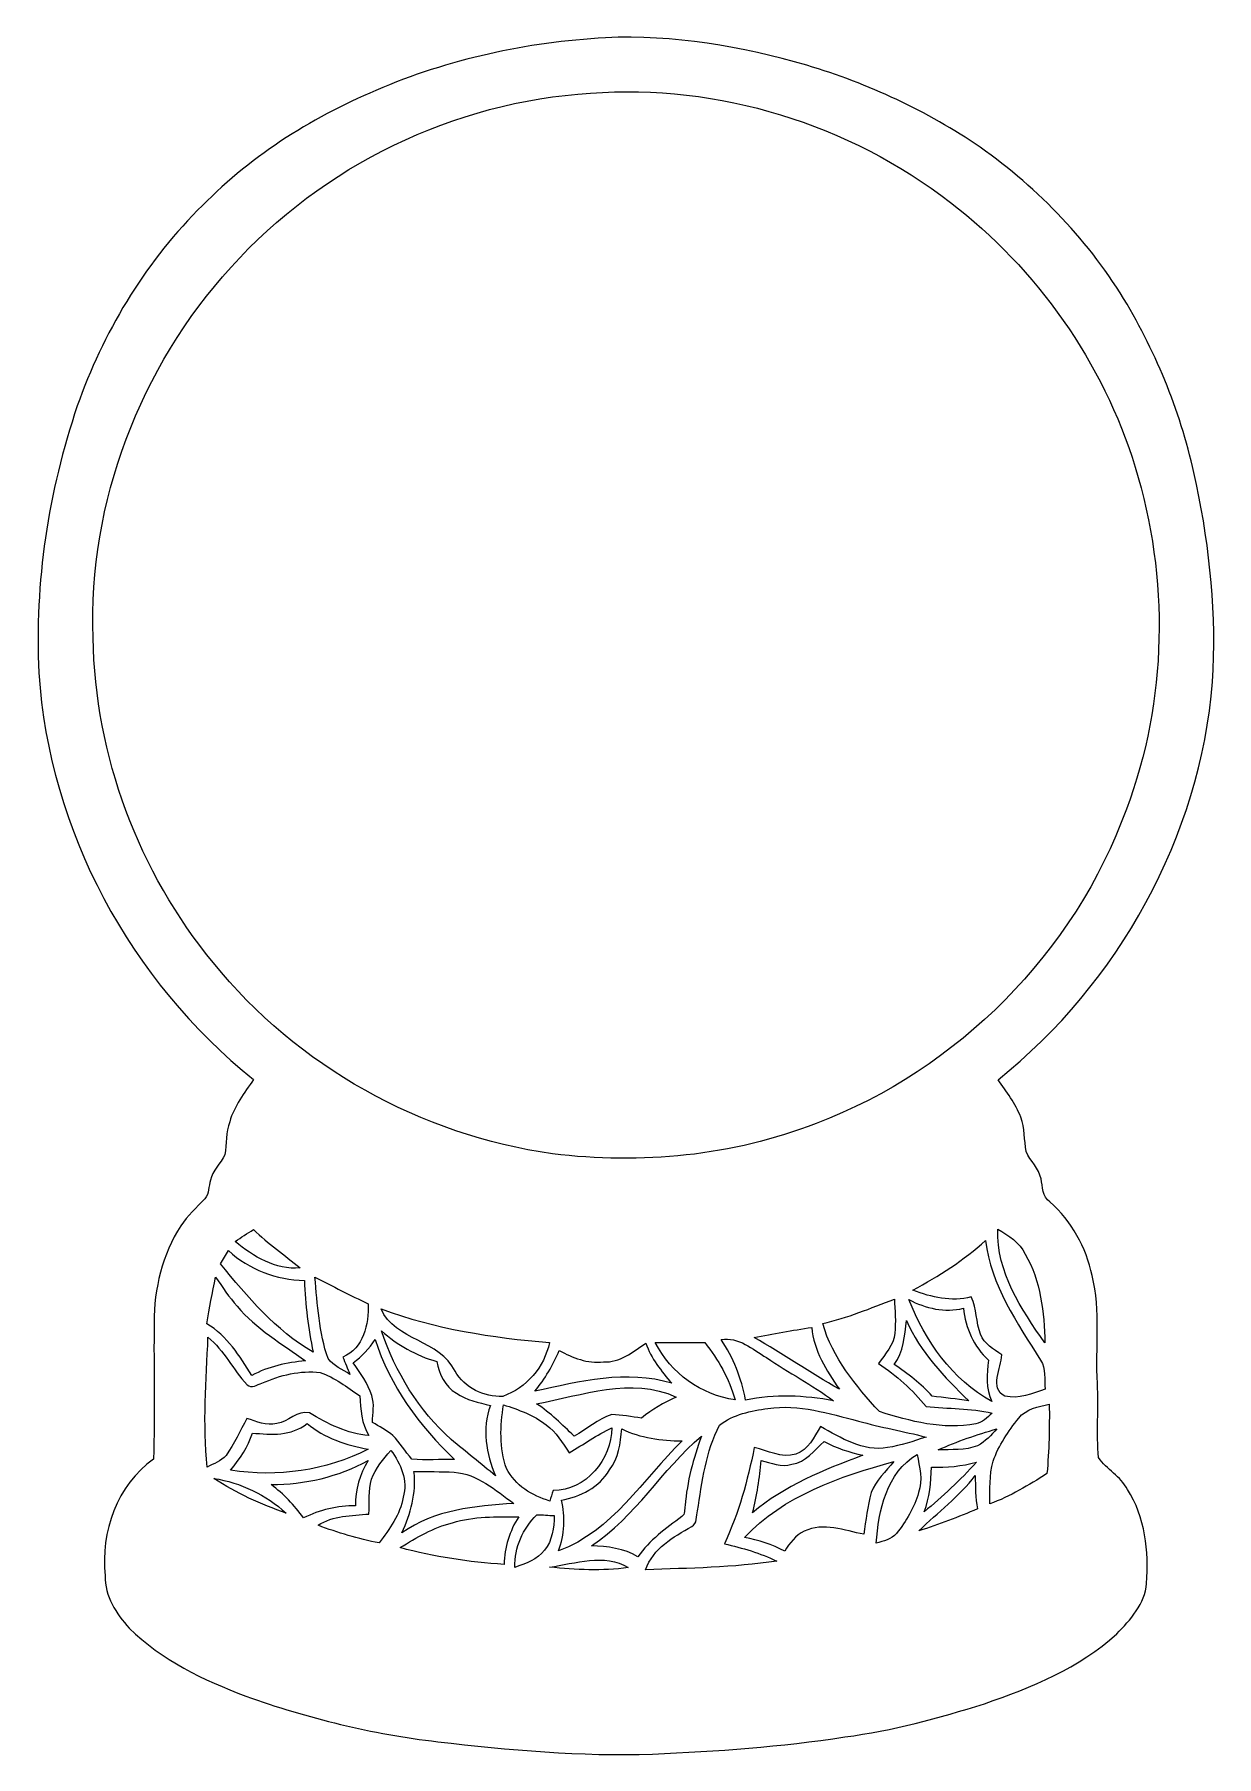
# Model space of a CAD drawing. Header units: centimetres. Extents: x -10.8 to 10.4, y -17.2 to 13.7.
import ezdxf

# ---------------------------------------------------------------- set-up
doc = ezdxf.new("R2010")
doc.units = ezdxf.units.CM
doc.header["$MEASUREMENT"] = 0
doc.layers.add('Camada 1', color=7, linetype='Continuous')

msp = doc.modelspace()

# ---------------------------------------------------------------- linework, layer by layer
at = {"layer": 'Camada 1', "color": 15}
for points, knots in [([(-4.67289, 12.73281), (-3.36868, 13.29373), (-1.96109, 13.59853), (-0.54539, 13.6779), (-0.54539, 13.6779), (0.6798, 13.73787), (1.90253, 13.52197), (3.07622, 13.18436), (3.07622, 13.18436), (4.17936, 12.85028), (5.24016, 12.36451), (6.1909, 11.71046), (6.1909, 11.71046), (7.24888, 10.95904), (8.17174, 10.0076), (8.8325, 8.88683), (8.8325, 8.88683), (9.42128, 7.88599), (9.8485, 6.78815), (10.08027, 5.64974), (10.08027, 5.64974), (10.3244, 4.48592), (10.44116, 3.29036), (10.37061, 2.1015), (10.37061, 2.1015), (10.14342, -0.68086), (8.68539, -3.31294), (6.51334, -5.05284), (6.51334, -5.05284), (6.66327, -5.26803), (6.82625, -5.47899), (6.92185, -5.72629), (6.92185, -5.72629), (6.99699, -5.92384), (6.97759, -6.13939), (7.01993, -6.34471), (7.01993, -6.34471), (7.09224, -6.51439), (7.25029, -6.64528), (7.28486, -6.83295), (7.28486, -6.83295), (7.31873, -6.97371), (7.30673, -7.15574), (7.44502, -7.24782), (7.44502, -7.24782), (7.83449, -7.59143), (8.09625, -8.06768), (8.20385, -8.57426), (8.20385, -8.57426), (8.36577, -9.20926), (8.25818, -9.86649), (8.2998, -10.51243), (8.2998, -10.51243), (8.32344, -10.95587), (8.27828, -11.40354), (8.31921, -11.84593), (8.31921, -11.84593), (8.46455, -12.05689), (8.71855, -12.18142), (8.83779, -12.41707), (8.83779, -12.41707), (9.1634, -12.91131), (9.22267, -13.52938), (9.18351, -14.10617), (9.18351, -14.10617), (9.15494, -14.4713), (8.89, -14.76163), (8.64588, -15.01316), (8.64588, -15.01316), (7.97701, -15.62841), (7.11623, -15.97907), (6.26674, -16.26905), (6.26674, -16.26905), (5.44618, -16.52764), (4.61257, -16.75518), (3.75779, -16.86595), (3.75779, -16.86595), (2.61338, -17.04552), (1.45662, -17.12278), (0.30021, -17.17463), (0.30021, -17.17463), (-0.99095, -17.21908), (-2.28036, -17.09843), (-3.562, -16.95274), (-3.562, -16.95274), (-4.73957, -16.81515), (-5.89739, -16.53046), (-7.01322, -16.13218), (-7.01322, -16.13218), (-7.77064, -15.84466), (-8.52629, -15.48906), (-9.10731, -14.91051), (-9.10731, -14.91051), (-9.34226, -14.65121), (-9.55146, -14.33442), (-9.53982, -13.9693), (-9.53982, -13.9693), (-9.62307, -13.18225), (-9.32745, -12.34017), (-8.66951, -11.87203), (-8.66951, -11.87203), (-8.6487, -11.05394), (-8.66881, -10.2362), (-8.65999, -9.41881), (-8.65999, -9.41881), (-8.66246, -8.80921), (-8.50971, -8.19256), (-8.18233, -7.67574), (-8.18233, -7.67574), (-8.0578, -7.49688), (-7.89446, -7.35083), (-7.74841, -7.19067), (-7.74841, -7.19067), (-7.66551, -7.10283), (-7.68562, -6.96348), (-7.64646, -6.85906), (-7.64646, -6.85906), (-7.61506, -6.68126), (-7.46125, -6.56167), (-7.39175, -6.40045), (-7.39175, -6.40045), (-7.34766, -6.20536), (-7.37976, -5.99722), (-7.30074, -5.80884), (-7.30074, -5.80884), (-7.22313, -5.52379), (-7.03545, -5.29026), (-6.87493, -5.04896), (-6.87493, -5.04896), (-9.08156, -3.27378), (-10.55264, -0.57856), (-10.7308, 2.25919), (-10.7308, 2.25919), (-10.81193, 3.88373), (-10.5657, 5.52133), (-10.04111, 7.05944), (-10.04111, 7.05944), (-9.57827, 8.36613), (-8.85684, 9.58991), (-7.87753, 10.57628), (-7.87753, 10.57628), (-6.97689, 11.51114), (-5.86669, 12.23045), (-4.67289, 12.73281), (-4.67289, 12.73281), (-4.67289, 12.73281), (-4.67289, 12.73281), (-4.67289, 12.73281)], [0, 0, 0, 0, 0.02631579, 0.02631579, 0.02631579, 0.02631579, 0.05263158, 0.05263158, 0.05263158, 0.05263158, 0.07894737, 0.07894737, 0.07894737, 0.07894737, 0.10526316, 0.10526316, 0.10526316, 0.10526316, 0.13157895, 0.13157895, 0.13157895, 0.13157895, 0.15789474, 0.15789474, 0.15789474, 0.15789474, 0.18421053, 0.18421053, 0.18421053, 0.18421053, 0.21052632, 0.21052632, 0.21052632, 0.21052632, 0.23684211, 0.23684211, 0.23684211, 0.23684211, 0.26315789, 0.26315789, 0.26315789, 0.26315789, 0.28947368, 0.28947368, 0.28947368, 0.28947368, 0.31578947, 0.31578947, 0.31578947, 0.31578947, 0.34210526, 0.34210526, 0.34210526, 0.34210526, 0.36842105, 0.36842105, 0.36842105, 0.36842105, 0.39473684, 0.39473684, 0.39473684, 0.39473684, 0.42105263, 0.42105263, 0.42105263, 0.42105263, 0.44736842, 0.44736842, 0.44736842, 0.44736842, 0.47368421, 0.47368421, 0.47368421, 0.47368421, 0.5, 0.5, 0.5, 0.5, 0.52631579, 0.52631579, 0.52631579, 0.52631579, 0.55263158, 0.55263158, 0.55263158, 0.55263158, 0.57894737, 0.57894737, 0.57894737, 0.57894737, 0.60526316, 0.60526316, 0.60526316, 0.60526316, 0.63157895, 0.63157895, 0.63157895, 0.63157895, 0.65789474, 0.65789474, 0.65789474, 0.65789474, 0.68421053, 0.68421053, 0.68421053, 0.68421053, 0.71052632, 0.71052632, 0.71052632, 0.71052632, 0.73684211, 0.73684211, 0.73684211, 0.73684211, 0.76315789, 0.76315789, 0.76315789, 0.76315789, 0.78947368, 0.78947368, 0.78947368, 0.78947368, 0.81578947, 0.81578947, 0.81578947, 0.81578947, 0.84210526, 0.84210526, 0.84210526, 0.84210526, 0.86842105, 0.86842105, 0.86842105, 0.86842105, 0.89473684, 0.89473684, 0.89473684, 0.89473684, 0.92105263, 0.92105263, 0.92105263, 0.92105263, 0.94736842, 0.94736842, 0.94736842, 0.94736842, 1, 1, 1, 1]), ([(-0.81315, 12.6813), (-3.26813, 12.53384), (-5.63598, 11.38132), (-7.27781, 9.55322), (-7.27781, 9.55322), (-8.91293, 7.75899), (-9.84709, 5.32448), (-9.75642, 2.89243), (-9.75642, 2.89243), (-9.72397, 0.77329), (-8.94009, -1.32045), (-7.59213, -2.95346), (-7.59213, -2.95346), (-6.09141, -4.81259), (-3.86151, -6.05049), (-1.49895, -6.38387), (-1.49895, -6.38387), (0.09313, -6.58107), (1.74272, -6.42585), (3.24168, -5.83706), (3.24168, -5.83706), (5.7972, -4.87257), (7.88882, -2.75978), (8.81909, -0.19015), (8.81909, -0.19015), (9.55922, 1.76706), (9.59062, 3.96628), (8.97819, 5.96194), (8.97819, 5.96194), (8.4007, 7.84366), (7.21395, 9.51971), (5.65644, 10.71951), (5.65644, 10.71951), (3.83328, 12.12709), (1.48802, 12.85663), (-0.81315, 12.6813), (-0.81315, 12.6813), (-0.81315, 12.6813), (-0.81315, 12.6813), (-0.81315, 12.6813)], [0, 0, 0, 0, 0.09090909, 0.09090909, 0.09090909, 0.09090909, 0.18181818, 0.18181818, 0.18181818, 0.18181818, 0.27272727, 0.27272727, 0.27272727, 0.27272727, 0.36363636, 0.36363636, 0.36363636, 0.36363636, 0.45454545, 0.45454545, 0.45454545, 0.45454545, 0.54545455, 0.54545455, 0.54545455, 0.54545455, 0.63636364, 0.63636364, 0.63636364, 0.63636364, 0.72727273, 0.72727273, 0.72727273, 0.72727273, 0.81818182, 0.81818182, 0.81818182, 0.81818182, 1, 1, 1, 1]), ([(-7.20196, -7.96114), (-6.87423, -8.23136), (-6.47524, -8.47055), (-6.03356, -8.43633), (-6.03356, -8.43633), (-6.31649, -8.20914), (-6.6107, -7.99606), (-6.87423, -7.74629), (-6.87423, -7.74629), (-6.98535, -7.81473), (-7.09507, -7.88564), (-7.20196, -7.96114), (-7.20196, -7.96114), (-7.20196, -7.96114), (-7.20196, -7.96114), (-7.20196, -7.96114)], [0, 0, 0, 0, 0.2, 0.2, 0.2, 0.2, 0.4, 0.4, 0.4, 0.4, 0.6, 0.6, 0.6, 0.6, 1, 1, 1, 1]), ([(4.98334, -8.83497), (5.31707, -8.9662), (5.67408, -9.0491), (6.02968, -8.95668), (6.02968, -8.95668), (6.13304, -9.16834), (6.11434, -9.41141), (6.19725, -9.62907), (6.19725, -9.62907), (6.25969, -9.80758), (6.43925, -9.89154), (6.57825, -10.00019), (6.57825, -10.00019), (6.57225, -10.22738), (6.34894, -10.60521), (6.63646, -10.73926), (6.63646, -10.73926), (6.87952, -10.801), (7.13211, -10.69446), (7.36247, -10.61685), (7.36247, -10.61685), (7.33601, -10.44187), (7.38576, -10.24431), (7.27604, -10.09297), (7.27604, -10.09297), (6.86047, -9.42305), (6.3821, -8.74571), (6.28756, -7.93997), (6.28756, -7.93997), (5.90021, -8.30227), (5.44477, -8.5785), (4.98334, -8.83497), (4.98334, -8.83497), (4.98334, -8.83497), (4.98334, -8.83497), (4.98334, -8.83497)], [0, 0, 0, 0, 0.1, 0.1, 0.1, 0.1, 0.2, 0.2, 0.2, 0.2, 0.3, 0.3, 0.3, 0.3, 0.4, 0.4, 0.4, 0.4, 0.5, 0.5, 0.5, 0.5, 0.6, 0.6, 0.6, 0.6, 0.7, 0.7, 0.7, 0.7, 0.8, 0.8, 0.8, 0.8, 1, 1, 1, 1]), ([(6.50734, -7.741), (6.48441, -8.51218), (6.92961, -9.17822), (7.35365, -9.78253), (7.35365, -9.78253), (7.34342, -9.23572), (7.28098, -8.6674), (7.00088, -8.18586), (7.00088, -8.18586), (6.90033, -7.97948), (6.70313, -7.84684), (6.50734, -7.741), (6.50734, -7.741), (6.50734, -7.741), (6.50734, -7.741), (6.50734, -7.741)], [0, 0, 0, 0, 0.2, 0.2, 0.2, 0.2, 0.4, 0.4, 0.4, 0.4, 0.6, 0.6, 0.6, 0.6, 1, 1, 1, 1]), ([(-7.3212, -8.12377), (-7.36953, -8.20244), (-7.41856, -8.28146), (-7.46689, -8.36048), (-7.46689, -8.36048), (-6.98359, -8.95879), (-6.47418, -9.55569), (-5.80214, -9.94975), (-5.80214, -9.94975), (-5.88927, -9.52535), (-5.94431, -9.09496), (-5.95806, -8.66175), (-5.95806, -8.66175), (-6.46077, -8.64341), (-6.95078, -8.47019), (-7.3212, -8.12377), (-7.3212, -8.12377), (-7.3212, -8.12377), (-7.3212, -8.12377), (-7.3212, -8.12377)], [0, 0, 0, 0, 0.16666667, 0.16666667, 0.16666667, 0.16666667, 0.33333333, 0.33333333, 0.33333333, 0.33333333, 0.5, 0.5, 0.5, 0.5, 0.66666667, 0.66666667, 0.66666667, 0.66666667, 1, 1, 1, 1]), ([(-7.55438, -8.60143), (-7.61259, -8.87871), (-7.67186, -9.15635), (-7.70996, -9.43751), (-7.70996, -9.43751), (-7.35048, -9.66047), (-7.12117, -10.01713), (-6.90457, -10.36955), (-6.90457, -10.36955), (-6.60647, -10.20727), (-6.27451, -10.13531), (-5.93901, -10.10603), (-5.93901, -10.10603), (-6.36376, -9.80017), (-6.82554, -9.53029), (-7.16633, -9.12495), (-7.16633, -9.12495), (-7.31167, -8.96267), (-7.43091, -8.77993), (-7.55438, -8.60143), (-7.55438, -8.60143), (-7.55438, -8.60143), (-7.55438, -8.60143), (-7.55438, -8.60143)], [0, 0, 0, 0, 0.14285714, 0.14285714, 0.14285714, 0.14285714, 0.28571429, 0.28571429, 0.28571429, 0.28571429, 0.42857143, 0.42857143, 0.42857143, 0.42857143, 0.57142857, 0.57142857, 0.57142857, 0.57142857, 0.71428571, 0.71428571, 0.71428571, 0.71428571, 1, 1, 1, 1]), ([(-5.76968, -8.60002), (-5.72241, -9.09179), (-5.69701, -9.59626), (-5.53261, -10.06616), (-5.53261, -10.06616), (-5.43101, -10.1921), (-5.27544, -10.26407), (-5.13962, -10.34909), (-5.13962, -10.34909), (-5.18195, -10.24502), (-5.22534, -10.1413), (-5.26733, -10.03829), (-5.26733, -10.03829), (-4.89091, -9.88307), (-4.80483, -9.44245), (-4.80907, -9.08015), (-4.80907, -9.08015), (-5.13362, -8.9281), (-5.45148, -8.76406), (-5.76968, -8.60002), (-5.76968, -8.60002), (-5.76968, -8.60002), (-5.76968, -8.60002), (-5.76968, -8.60002)], [0, 0, 0, 0, 0.14285714, 0.14285714, 0.14285714, 0.14285714, 0.28571429, 0.28571429, 0.28571429, 0.28571429, 0.42857143, 0.42857143, 0.42857143, 0.42857143, 0.57142857, 0.57142857, 0.57142857, 0.57142857, 0.71428571, 0.71428571, 0.71428571, 0.71428571, 1, 1, 1, 1]), ([(-4.58082, -9.17011), (-4.33141, -9.74725), (-3.51367, -9.72679), (-3.25014, -10.29335), (-3.25014, -10.29335), (-3.08046, -10.58863), (-2.72803, -10.76149), (-2.39148, -10.7442), (-2.39148, -10.7442), (-1.96568, -10.59286), (-1.6443, -10.21891), (-1.55222, -9.7783), (-1.55222, -9.7783), (-2.57986, -9.68728), (-3.61103, -9.53523), (-4.58082, -9.17011), (-4.58082, -9.17011), (-4.58082, -9.17011), (-4.58082, -9.17011), (-4.58082, -9.17011)], [0, 0, 0, 0, 0.16666667, 0.16666667, 0.16666667, 0.16666667, 0.33333333, 0.33333333, 0.33333333, 0.33333333, 0.5, 0.5, 0.5, 0.5, 0.66666667, 0.66666667, 0.66666667, 0.66666667, 1, 1, 1, 1]), ([(3.36056, -9.43681), (3.53413, -10.05099), (3.95781, -10.55441), (4.37833, -11.01866), (4.37833, -11.01866), (4.93183, -11.19082), (5.52944, -11.35274), (6.11223, -11.23738), (6.11223, -11.23738), (6.23182, -11.21763), (6.31896, -11.12414), (6.40539, -11.04653), (6.40539, -11.04653), (6.01733, -10.9534), (5.61552, -10.9668), (5.22076, -10.92729), (5.22076, -10.92729), (4.97558, -10.62673), (4.68242, -10.37061), (4.36421, -10.15083), (4.36421, -10.15083), (4.48169, -9.98291), (4.63868, -9.82663), (4.65561, -9.61037), (4.65561, -9.61037), (4.67854, -9.40506), (4.65984, -9.19939), (4.64926, -8.99478), (4.64926, -8.99478), (4.22698, -9.16199), (3.80294, -9.32921), (3.36056, -9.43681), (3.36056, -9.43681), (3.36056, -9.43681), (3.36056, -9.43681), (3.36056, -9.43681)], [0, 0, 0, 0, 0.1, 0.1, 0.1, 0.1, 0.2, 0.2, 0.2, 0.2, 0.3, 0.3, 0.3, 0.3, 0.4, 0.4, 0.4, 0.4, 0.5, 0.5, 0.5, 0.5, 0.6, 0.6, 0.6, 0.6, 0.7, 0.7, 0.7, 0.7, 0.8, 0.8, 0.8, 0.8, 1, 1, 1, 1]), ([(4.91031, -9.00465), (5.20418, -9.74549), (5.68925, -10.44258), (6.39798, -10.83733), (6.39798, -10.83733), (6.29426, -10.60238), (6.30555, -10.34309), (6.34012, -10.09403), (6.34012, -10.09403), (6.07907, -9.84709), (5.92349, -9.519), (5.89033, -9.16023), (5.89033, -9.16023), (5.55766, -9.24736), (5.20841, -9.16129), (4.91031, -9.00465), (4.91031, -9.00465), (4.91031, -9.00465), (4.91031, -9.00465), (4.91031, -9.00465)], [0, 0, 0, 0, 0.16666667, 0.16666667, 0.16666667, 0.16666667, 0.33333333, 0.33333333, 0.33333333, 0.33333333, 0.5, 0.5, 0.5, 0.5, 0.66666667, 0.66666667, 0.66666667, 0.66666667, 1, 1, 1, 1]), ([(-4.57376, -9.56628), (-4.32259, -10.3057), (-3.90596, -10.9982), (-3.31893, -11.51961), (-3.31893, -11.51961), (-3.05611, -11.74115), (-2.78659, -11.95388), (-2.52166, -12.17366), (-2.52166, -12.17366), (-2.69205, -11.77713), (-2.76966, -11.32487), (-2.61373, -10.91001), (-2.61373, -10.91001), (-2.82363, -10.85321), (-3.04624, -10.81687), (-3.22509, -10.68388), (-3.22509, -10.68388), (-3.43782, -10.57063), (-3.53342, -10.33815), (-3.57928, -10.1152), (-3.57928, -10.1152), (-3.95217, -10.01536), (-4.28519, -9.81886), (-4.57376, -9.56628), (-4.57376, -9.56628), (-4.57376, -9.56628), (-4.57376, -9.56628), (-4.57376, -9.56628)], [0, 0, 0, 0, 0.125, 0.125, 0.125, 0.125, 0.25, 0.25, 0.25, 0.25, 0.375, 0.375, 0.375, 0.375, 0.5, 0.5, 0.5, 0.5, 0.625, 0.625, 0.625, 0.625, 0.75, 0.75, 0.75, 0.75, 1, 1, 1, 1]), ([(2.12513, -9.68481), (2.64619, -9.97973), (3.13866, -10.32157), (3.66007, -10.61579), (3.66007, -10.61579), (3.42759, -10.28065), (3.19899, -9.92188), (3.1623, -9.50489), (3.1623, -9.50489), (2.81517, -9.55675), (2.4698, -9.61919), (2.12513, -9.68481), (2.12513, -9.68481), (2.12513, -9.68481), (2.12513, -9.68481), (2.12513, -9.68481)], [0, 0, 0, 0, 0.2, 0.2, 0.2, 0.2, 0.4, 0.4, 0.4, 0.4, 0.6, 0.6, 0.6, 0.6, 1, 1, 1, 1]), ([(4.86445, -9.38142), (4.83164, -9.652), (4.81965, -9.94692), (4.64467, -10.17023), (4.64467, -10.17023), (4.89021, -10.3371), (5.13186, -10.51348), (5.32624, -10.74138), (5.32624, -10.74138), (5.54602, -10.76572), (5.76651, -10.79359), (5.98593, -10.82463), (5.98593, -10.82463), (5.54884, -10.39707), (5.11316, -9.94939), (4.86445, -9.38142), (4.86445, -9.38142), (4.86445, -9.38142), (4.86445, -9.38142), (4.86445, -9.38142)], [0, 0, 0, 0, 0.16666667, 0.16666667, 0.16666667, 0.16666667, 0.33333333, 0.33333333, 0.33333333, 0.33333333, 0.5, 0.5, 0.5, 0.5, 0.66666667, 0.66666667, 0.66666667, 0.66666667, 1, 1, 1, 1]), ([(-7.69161, -9.68199), (-7.71948, -10.45916), (-7.78969, -11.23985), (-7.70608, -12.01667), (-7.70608, -12.01667), (-7.59107, -11.95176), (-7.45314, -11.91225), (-7.36671, -11.80783), (-7.36671, -11.80783), (-7.22313, -11.59651), (-7.11024, -11.36756), (-6.99382, -11.14143), (-6.99382, -11.14143), (-6.81919, -11.19576), (-6.64316, -11.28113), (-6.45442, -11.2335), (-6.45442, -11.2335), (-6.24593, -11.20387), (-6.08824, -10.99044), (-5.86916, -11.04053), (-5.86916, -11.04053), (-5.53791, -11.23774), (-5.1876, -11.41413), (-4.79707, -11.45011), (-4.79707, -11.45011), (-4.93924, -11.23633), (-4.94242, -10.97809), (-4.96253, -10.73185), (-4.96253, -10.73185), (-5.19395, -10.58404), (-5.40985, -10.40095), (-5.67408, -10.31558), (-5.67408, -10.31558), (-6.03462, -10.27218), (-6.39551, -10.36214), (-6.72324, -10.50819), (-6.72324, -10.50819), (-6.80544, -10.53112), (-6.91127, -10.61297), (-6.98959, -10.53571), (-6.98959, -10.53571), (-7.24394, -10.26795), (-7.3981, -9.918), (-7.69161, -9.68199), (-7.69161, -9.68199), (-7.69161, -9.68199), (-7.69161, -9.68199), (-7.69161, -9.68199)], [0, 0, 0, 0, 0.07692308, 0.07692308, 0.07692308, 0.07692308, 0.15384615, 0.15384615, 0.15384615, 0.15384615, 0.23076923, 0.23076923, 0.23076923, 0.23076923, 0.30769231, 0.30769231, 0.30769231, 0.30769231, 0.38461538, 0.38461538, 0.38461538, 0.38461538, 0.46153846, 0.46153846, 0.46153846, 0.46153846, 0.53846154, 0.53846154, 0.53846154, 0.53846154, 0.61538462, 0.61538462, 0.61538462, 0.61538462, 0.69230769, 0.69230769, 0.69230769, 0.69230769, 0.76923077, 0.76923077, 0.76923077, 0.76923077, 0.84615385, 0.84615385, 0.84615385, 0.84615385, 1, 1, 1, 1]), ([(-4.68701, -9.72115), (-4.79072, -9.88448), (-4.92548, -10.02524), (-5.08106, -10.13989), (-5.08106, -10.13989), (-4.95441, -10.32581), (-4.81683, -10.51137), (-4.74768, -10.72797), (-4.74768, -10.72797), (-4.69547, -10.88425), (-4.72828, -11.04971), (-4.73463, -11.21128), (-4.73463, -11.21128), (-4.61116, -11.28536), (-4.48098, -11.35168), (-4.37127, -11.44693), (-4.37127, -11.44693), (-4.23369, -11.56935), (-4.15255, -11.74115), (-4.02555, -11.87344), (-4.02555, -11.87344), (-3.77119, -11.89531), (-3.51437, -11.87238), (-3.25861, -11.8812), (-3.25861, -11.8812), (-3.88867, -11.28113), (-4.42172, -10.55723), (-4.68701, -9.72115), (-4.68701, -9.72115), (-4.68701, -9.72115), (-4.68701, -9.72115), (-4.68701, -9.72115)], [0, 0, 0, 0, 0.11111111, 0.11111111, 0.11111111, 0.11111111, 0.22222222, 0.22222222, 0.22222222, 0.22222222, 0.33333333, 0.33333333, 0.33333333, 0.33333333, 0.44444444, 0.44444444, 0.44444444, 0.44444444, 0.55555556, 0.55555556, 0.55555556, 0.55555556, 0.66666667, 0.66666667, 0.66666667, 0.66666667, 0.77777778, 0.77777778, 0.77777778, 0.77777778, 1, 1, 1, 1]), ([(-0.58349, -10.12331), (-0.86924, -10.16071), (-1.13348, -10.04958), (-1.37724, -9.918), (-1.37724, -9.918), (-1.48308, -10.18434), (-1.63865, -10.4267), (-1.81363, -10.65318), (-1.81363, -10.65318), (-1.01247, -10.47397), (-0.16193, -10.26231), (0.64876, -10.50925), (0.64876, -10.50925), (0.45649, -10.293), (0.27728, -10.06193), (0.17851, -9.78747), (0.17851, -9.78747), (-0.04904, -9.94586), (-0.28822, -10.1413), (-0.58349, -10.12331), (-0.58349, -10.12331), (-0.58349, -10.12331), (-0.58349, -10.12331), (-0.58349, -10.12331)], [0, 0, 0, 0, 0.14285714, 0.14285714, 0.14285714, 0.14285714, 0.28571429, 0.28571429, 0.28571429, 0.28571429, 0.42857143, 0.42857143, 0.42857143, 0.42857143, 0.57142857, 0.57142857, 0.57142857, 0.57142857, 0.71428571, 0.71428571, 0.71428571, 0.71428571, 1, 1, 1, 1]), ([(0.35031, -9.77759), (0.6283, -10.32722), (1.1751, -10.72127), (1.78541, -10.80488), (1.78541, -10.80488), (1.67464, -10.42811), (1.48625, -10.08098), (1.23825, -9.77794), (1.23825, -9.77794), (0.94192, -9.77371), (0.64594, -9.77265), (0.35031, -9.77759), (0.35031, -9.77759), (0.35031, -9.77759), (0.35031, -9.77759), (0.35031, -9.77759)], [0, 0, 0, 0, 0.2, 0.2, 0.2, 0.2, 0.4, 0.4, 0.4, 0.4, 0.6, 0.6, 0.6, 0.6, 1, 1, 1, 1]), ([(1.53317, -9.71938), (1.75154, -10.04958), (1.90253, -10.41929), (1.97168, -10.81017), (1.97168, -10.81017), (2.49696, -10.70363), (3.03283, -10.72656), (3.55671, -10.82463), (3.55671, -10.82463), (3.16971, -10.54276), (2.74708, -10.31452), (2.34985, -10.04817), (2.34985, -10.04817), (2.09868, -9.89506), (1.84997, -9.67423), (1.53317, -9.71938), (1.53317, -9.71938), (1.53317, -9.71938), (1.53317, -9.71938), (1.53317, -9.71938)], [0, 0, 0, 0, 0.16666667, 0.16666667, 0.16666667, 0.16666667, 0.33333333, 0.33333333, 0.33333333, 0.33333333, 0.5, 0.5, 0.5, 0.5, 0.66666667, 0.66666667, 0.66666667, 0.66666667, 1, 1, 1, 1]), ([(-1.78435, -10.87755), (-1.53423, -11.04089), (-1.32503, -11.25326), (-1.10949, -11.45752), (-1.10949, -11.45752), (-0.88089, -11.3351), (-0.68157, -11.15554), (-0.43356, -11.06981), (-0.43356, -11.06981), (-0.25365, -11.07581), (-0.07549, -11.11426), (0.10372, -11.13437), (0.10372, -11.13437), (0.29351, -10.98056), (0.50483, -10.85533), (0.72813, -10.7569), (0.72813, -10.7569), (-0.07796, -10.38472), (-0.96732, -10.72727), (-1.78435, -10.87755), (-1.78435, -10.87755), (-1.78435, -10.87755), (-1.78435, -10.87755), (-1.78435, -10.87755)], [0, 0, 0, 0, 0.14285714, 0.14285714, 0.14285714, 0.14285714, 0.28571429, 0.28571429, 0.28571429, 0.28571429, 0.42857143, 0.42857143, 0.42857143, 0.42857143, 0.57142857, 0.57142857, 0.57142857, 0.57142857, 0.71428571, 0.71428571, 0.71428571, 0.71428571, 1, 1, 1, 1]), ([(-2.37949, -10.89448), (-2.43593, -11.27407), (-2.45886, -11.67553), (-2.32304, -12.04136), (-2.32304, -12.04136), (-2.17346, -12.3444), (-1.86055, -12.52855), (-1.54693, -12.62556), (-1.54693, -12.62556), (-1.52788, -12.56136), (-1.50777, -12.49786), (-1.48802, -12.43436), (-1.48802, -12.43436), (-0.89676, -12.44424), (-0.43498, -11.87062), (-0.43039, -11.30794), (-0.43039, -11.30794), (-0.69568, -11.44094), (-0.94403, -11.60427), (-1.19698, -11.7595), (-1.19698, -11.7595), (-1.31868, -11.57993), (-1.42946, -11.38555), (-1.60937, -11.25749), (-1.60937, -11.25749), (-1.83409, -11.07546), (-2.10996, -10.9855), (-2.37949, -10.89448), (-2.37949, -10.89448), (-2.37949, -10.89448), (-2.37949, -10.89448), (-2.37949, -10.89448)], [0, 0, 0, 0, 0.11111111, 0.11111111, 0.11111111, 0.11111111, 0.22222222, 0.22222222, 0.22222222, 0.22222222, 0.33333333, 0.33333333, 0.33333333, 0.33333333, 0.44444444, 0.44444444, 0.44444444, 0.44444444, 0.55555556, 0.55555556, 0.55555556, 0.55555556, 0.66666667, 0.66666667, 0.66666667, 0.66666667, 0.77777778, 0.77777778, 0.77777778, 0.77777778, 1, 1, 1, 1]), ([(2.37561, -10.96045), (2.07363, -11.00526), (1.74978, -11.06523), (1.50671, -11.26102), (1.50671, -11.26102), (1.25765, -11.73551), (1.19309, -12.28161), (1.10984, -12.80478), (1.10984, -12.80478), (1.08021, -12.88521), (1.11054, -13.03867), (1.00436, -13.08312), (1.00436, -13.08312), (0.66993, -13.27256), (0.31468, -13.47646), (0.17463, -13.85958), (0.17463, -13.85958), (0.96273, -13.83383), (1.75366, -13.82113), (2.53541, -13.70683), (2.53541, -13.70683), (2.23767, -13.55901), (1.91664, -13.47117), (1.59491, -13.39391), (1.59491, -13.39391), (1.84926, -12.84182), (2.01224, -12.25585), (2.12972, -11.66107), (2.12972, -11.66107), (2.37314, -11.72281), (2.61796, -11.85686), (2.87549, -11.78454), (2.87549, -11.78454), (3.10339, -11.70517), (3.20216, -11.47551), (3.32105, -11.28748), (3.32105, -11.28748), (3.6897, -11.48962), (4.08517, -11.74468), (4.52684, -11.66495), (4.52684, -11.66495), (4.76391, -11.62756), (4.99075, -11.55065), (5.21794, -11.47621), (5.21794, -11.47621), (4.81471, -11.3725), (4.40373, -11.30053), (4.00297, -11.188), (4.00297, -11.188), (3.47274, -11.05218), (2.93017, -10.8832), (2.37561, -10.96045), (2.37561, -10.96045), (2.37561, -10.96045), (2.37561, -10.96045), (2.37561, -10.96045)], [0, 0, 0, 0, 0.06666667, 0.06666667, 0.06666667, 0.06666667, 0.13333333, 0.13333333, 0.13333333, 0.13333333, 0.2, 0.2, 0.2, 0.2, 0.26666667, 0.26666667, 0.26666667, 0.26666667, 0.33333333, 0.33333333, 0.33333333, 0.33333333, 0.4, 0.4, 0.4, 0.4, 0.46666667, 0.46666667, 0.46666667, 0.46666667, 0.53333333, 0.53333333, 0.53333333, 0.53333333, 0.6, 0.6, 0.6, 0.6, 0.66666667, 0.66666667, 0.66666667, 0.66666667, 0.73333333, 0.73333333, 0.73333333, 0.73333333, 0.8, 0.8, 0.8, 0.8, 0.86666667, 0.86666667, 0.86666667, 0.86666667, 1, 1, 1, 1]), ([(6.8834, -11.13473), (6.70066, -11.3732), (6.51898, -11.62262), (6.42549, -11.9119), (6.42549, -11.9119), (6.34788, -12.1599), (6.37505, -12.42201), (6.36376, -12.67883), (6.36376, -12.67883), (6.72888, -12.5416), (7.06614, -12.34193), (7.39246, -12.13097), (7.39246, -12.13097), (7.43021, -11.71751), (7.43761, -11.30159), (7.43373, -10.88743), (7.43373, -10.88743), (7.23865, -10.93188), (7.01463, -10.96716), (6.8834, -11.13473), (6.8834, -11.13473), (6.8834, -11.13473), (6.8834, -11.13473), (6.8834, -11.13473)], [0, 0, 0, 0, 0.14285714, 0.14285714, 0.14285714, 0.14285714, 0.28571429, 0.28571429, 0.28571429, 0.28571429, 0.42857143, 0.42857143, 0.42857143, 0.42857143, 0.57142857, 0.57142857, 0.57142857, 0.57142857, 0.71428571, 0.71428571, 0.71428571, 0.71428571, 1, 1, 1, 1]), ([(-6.89363, -11.40319), (-6.97195, -11.65331), (-7.11764, -11.87062), (-7.28486, -12.07065), (-7.28486, -12.07065), (-6.44313, -12.2047), (-5.57213, -12.07805), (-4.81048, -11.69423), (-4.81048, -11.69423), (-5.207, -11.61944), (-5.59541, -11.4935), (-5.9115, -11.23315), (-5.9115, -11.23315), (-6.19266, -11.46175), (-6.55461, -11.43459), (-6.89363, -11.40319), (-6.89363, -11.40319), (-6.89363, -11.40319), (-6.89363, -11.40319), (-6.89363, -11.40319)], [0, 0, 0, 0, 0.16666667, 0.16666667, 0.16666667, 0.16666667, 0.33333333, 0.33333333, 0.33333333, 0.33333333, 0.5, 0.5, 0.5, 0.5, 0.66666667, 0.66666667, 0.66666667, 0.66666667, 1, 1, 1, 1]), ([(-0.25329, -11.32946), (-0.27376, -11.58663), (-0.30939, -11.85686), (-0.47413, -12.06712), (-0.47413, -12.06712), (-0.65264, -12.38003), (-0.99483, -12.54866), (-1.33879, -12.60793), (-1.33879, -12.60793), (-1.25906, -12.90814), (-1.28517, -13.22987), (-1.38748, -13.52162), (-1.38748, -13.52162), (-0.42439, -13.16496), (0.13018, -12.23751), (0.83079, -11.54501), (0.83079, -11.54501), (0.45967, -11.53866), (0.08396, -11.4935), (-0.25329, -11.32946), (-0.25329, -11.32946), (-0.25329, -11.32946), (-0.25329, -11.32946), (-0.25329, -11.32946)], [0, 0, 0, 0, 0.14285714, 0.14285714, 0.14285714, 0.14285714, 0.28571429, 0.28571429, 0.28571429, 0.28571429, 0.42857143, 0.42857143, 0.42857143, 0.42857143, 0.57142857, 0.57142857, 0.57142857, 0.57142857, 0.71428571, 0.71428571, 0.71428571, 0.71428571, 1, 1, 1, 1]), ([(5.43701, -11.70552), (5.67337, -11.69917), (5.91961, -11.71822), (6.14539, -11.63073), (6.14539, -11.63073), (6.28015, -11.55524), (6.39374, -11.44623), (6.49076, -11.32699), (6.49076, -11.32699), (6.13234, -11.43176), (5.77815, -11.55277), (5.43701, -11.70552), (5.43701, -11.70552), (5.43701, -11.70552), (5.43701, -11.70552), (5.43701, -11.70552)], [0, 0, 0, 0, 0.2, 0.2, 0.2, 0.2, 0.4, 0.4, 0.4, 0.4, 0.6, 0.6, 0.6, 0.6, 1, 1, 1, 1]), ([(-4.75227, -12.23222), (-4.8066, -12.43612), (-4.79072, -12.65026), (-4.79813, -12.85946), (-4.79813, -12.85946), (-5.10752, -12.88874), (-5.44371, -12.88309), (-5.71253, -13.0623), (-5.71253, -13.0623), (-5.35517, -13.1953), (-4.99004, -13.3089), (-4.61398, -13.37839), (-4.61398, -13.37839), (-4.43159, -13.12792), (-4.23122, -12.8718), (-4.18465, -12.55501), (-4.18465, -12.55501), (-4.09187, -12.25868), (-4.22663, -11.9507), (-4.40373, -11.7161), (-4.40373, -11.7161), (-4.54448, -11.86956), (-4.67043, -12.0396), (-4.75227, -12.23222), (-4.75227, -12.23222), (-4.75227, -12.23222), (-4.75227, -12.23222), (-4.75227, -12.23222)], [0, 0, 0, 0, 0.125, 0.125, 0.125, 0.125, 0.25, 0.25, 0.25, 0.25, 0.375, 0.375, 0.375, 0.375, 0.5, 0.5, 0.5, 0.5, 0.625, 0.625, 0.625, 0.625, 0.75, 0.75, 0.75, 0.75, 1, 1, 1, 1]), ([(-0.79446, -13.42849), (-0.50694, -13.44083), (-0.21237, -13.47646), (0.03845, -13.62886), (0.03845, -13.62886), (0.24553, -13.33253), (0.53587, -13.11381), (0.82691, -12.90673), (0.82691, -12.90673), (0.89041, -12.86228), (0.87207, -12.77232), (0.88688, -12.70635), (0.88688, -12.70635), (0.92004, -12.27737), (1.03576, -11.8618), (1.18075, -11.45893), (1.18075, -11.45893), (0.4699, -12.06359), (-0.00564, -12.91026), (-0.79446, -13.42849), (-0.79446, -13.42849), (-0.79446, -13.42849), (-0.79446, -13.42849), (-0.79446, -13.42849)], [0, 0, 0, 0, 0.14285714, 0.14285714, 0.14285714, 0.14285714, 0.28571429, 0.28571429, 0.28571429, 0.28571429, 0.42857143, 0.42857143, 0.42857143, 0.42857143, 0.57142857, 0.57142857, 0.57142857, 0.57142857, 0.71428571, 0.71428571, 0.71428571, 0.71428571, 1, 1, 1, 1]), ([(3.38702, -11.55418), (3.21169, -11.70905), (3.05682, -11.93271), (2.80564, -11.9627), (2.80564, -11.9627), (2.61761, -12.0329), (2.43311, -11.93377), (2.25108, -11.89602), (2.25108, -11.89602), (2.22814, -12.21317), (2.17629, -12.5282), (2.09903, -12.83688), (2.09903, -12.83688), (2.67547, -12.34758), (3.38102, -12.06676), (4.07952, -11.80359), (4.07952, -11.80359), (3.84069, -11.74291), (3.6008, -11.67941), (3.38702, -11.55418), (3.38702, -11.55418), (3.38702, -11.55418), (3.38702, -11.55418), (3.38702, -11.55418)], [0, 0, 0, 0, 0.14285714, 0.14285714, 0.14285714, 0.14285714, 0.28571429, 0.28571429, 0.28571429, 0.28571429, 0.42857143, 0.42857143, 0.42857143, 0.42857143, 0.57142857, 0.57142857, 0.57142857, 0.57142857, 0.71428571, 0.71428571, 0.71428571, 0.71428571, 1, 1, 1, 1]), ([(-6.55708, -12.33135), (-6.32919, -12.49433), (-6.14221, -12.70388), (-5.97429, -12.92684), (-5.97429, -12.92684), (-5.68219, -12.78925), (-5.36399, -12.70282), (-5.03908, -12.7127), (-5.03908, -12.7127), (-5.04331, -12.42166), (-4.96111, -12.14543), (-4.8133, -11.89743), (-4.8133, -11.89743), (-5.34529, -12.19376), (-5.95101, -12.32676), (-6.55708, -12.33135), (-6.55708, -12.33135), (-6.55708, -12.33135), (-6.55708, -12.33135), (-6.55708, -12.33135)], [0, 0, 0, 0, 0.16666667, 0.16666667, 0.16666667, 0.16666667, 0.33333333, 0.33333333, 0.33333333, 0.33333333, 0.5, 0.5, 0.5, 0.5, 0.66666667, 0.66666667, 0.66666667, 0.66666667, 1, 1, 1, 1]), ([(1.95404, -13.28138), (2.20521, -13.33041), (2.45004, -13.40732), (2.67688, -13.52797), (2.67688, -13.52797), (2.76401, -13.38439), (2.87126, -13.24328), (3.02648, -13.1692), (3.02648, -13.1692), (3.37361, -13.00374), (3.75179, -13.15403), (4.10104, -13.22423), (4.10104, -13.22423), (4.13526, -12.97235), (4.16384, -12.71764), (4.23369, -12.47352), (4.23369, -12.47352), (4.31659, -12.25691), (4.49333, -12.09287), (4.63726, -11.91648), (4.63726, -11.91648), (3.66924, -12.18389), (2.65818, -12.52714), (1.95404, -13.28138), (1.95404, -13.28138), (1.95404, -13.28138), (1.95404, -13.28138), (1.95404, -13.28138)], [0, 0, 0, 0, 0.125, 0.125, 0.125, 0.125, 0.25, 0.25, 0.25, 0.25, 0.375, 0.375, 0.375, 0.375, 0.5, 0.5, 0.5, 0.5, 0.625, 0.625, 0.625, 0.625, 0.75, 0.75, 0.75, 0.75, 1, 1, 1, 1]), ([(4.32329, -13.3858), (4.45029, -13.34276), (4.59916, -13.31842), (4.68701, -13.20659), (4.68701, -13.20659), (4.8574, -12.98716), (5.01086, -12.74445), (5.08423, -12.47422), (5.08423, -12.47422), (5.16714, -12.2495), (5.09693, -12.01279), (5.05778, -11.78772), (5.05778, -11.78772), (4.51309, -12.10769), (4.35857, -12.8009), (4.32329, -13.3858), (4.32329, -13.3858), (4.32329, -13.3858), (4.32329, -13.3858), (4.32329, -13.3858)], [0, 0, 0, 0, 0.16666667, 0.16666667, 0.16666667, 0.16666667, 0.33333333, 0.33333333, 0.33333333, 0.33333333, 0.5, 0.5, 0.5, 0.5, 0.66666667, 0.66666667, 0.66666667, 0.66666667, 1, 1, 1, 1]), ([(5.31636, -12.01455), (5.30472, -12.28725), (5.2892, -12.56524), (5.18195, -12.81995), (5.18195, -12.81995), (5.51921, -12.54795), (5.82965, -12.24598), (6.12563, -11.92989), (6.12563, -11.92989), (5.8607, -11.99409), (5.58941, -12.03078), (5.31636, -12.01455), (5.31636, -12.01455), (5.31636, -12.01455), (5.31636, -12.01455), (5.31636, -12.01455)], [0, 0, 0, 0, 0.2, 0.2, 0.2, 0.2, 0.4, 0.4, 0.4, 0.4, 0.6, 0.6, 0.6, 0.6, 1, 1, 1, 1]), ([(-7.58543, -12.21881), (-7.18467, -12.48551), (-6.73947, -12.68413), (-6.2865, -12.84323), (-6.2865, -12.84323), (-6.6481, -12.51444), (-7.10212, -12.29501), (-7.58543, -12.21881), (-7.58543, -12.21881), (-7.58543, -12.21881), (-7.58543, -12.21881), (-7.58543, -12.21881)], [0, 0, 0, 0, 0.25, 0.25, 0.25, 0.25, 0.5, 0.5, 0.5, 0.5, 1, 1, 1, 1]), ([(-3.98886, -12.0971), (-3.94194, -12.48057), (-4.04671, -12.85346), (-4.20546, -13.19918), (-4.20546, -13.19918), (-3.62197, -12.77796), (-2.88784, -12.71517), (-2.19393, -12.66755), (-2.19393, -12.66755), (-2.52095, -12.43436), (-2.84656, -12.13732), (-3.26708, -12.10839), (-3.26708, -12.10839), (-3.50767, -12.09322), (-3.74826, -12.0971), (-3.98886, -12.0971), (-3.98886, -12.0971), (-3.98886, -12.0971), (-3.98886, -12.0971), (-3.98886, -12.0971)], [0, 0, 0, 0, 0.16666667, 0.16666667, 0.16666667, 0.16666667, 0.33333333, 0.33333333, 0.33333333, 0.33333333, 0.5, 0.5, 0.5, 0.5, 0.66666667, 0.66666667, 0.66666667, 0.66666667, 1, 1, 1, 1]), ([(5.09058, -13.16002), (5.44901, -13.05101), (5.7972, -12.91026), (6.14363, -12.76809), (6.14363, -12.76809), (6.10588, -12.57018), (6.10447, -12.36804), (6.10376, -12.16801), (6.10376, -12.16801), (5.81237, -12.54407), (5.42925, -12.83018), (5.09058, -13.16002), (5.09058, -13.16002), (5.09058, -13.16002), (5.09058, -13.16002), (5.09058, -13.16002)], [0, 0, 0, 0, 0.2, 0.2, 0.2, 0.2, 0.4, 0.4, 0.4, 0.4, 0.6, 0.6, 0.6, 0.6, 1, 1, 1, 1]), ([(-3.29847, -13.0175), (-3.63679, -13.10217), (-3.94229, -13.27997), (-4.2351, -13.46376), (-4.2351, -13.46376), (-3.62691, -13.63063), (-2.99861, -13.72341), (-2.36961, -13.7661), (-2.36961, -13.7661), (-2.35938, -13.45918), (-2.27013, -13.16531), (-2.10573, -12.90743), (-2.10573, -12.90743), (-2.50472, -12.91237), (-2.91359, -12.89544), (-3.29847, -13.0175), (-3.29847, -13.0175), (-3.29847, -13.0175), (-3.29847, -13.0175), (-3.29847, -13.0175)], [0, 0, 0, 0, 0.16666667, 0.16666667, 0.16666667, 0.16666667, 0.33333333, 0.33333333, 0.33333333, 0.33333333, 0.5, 0.5, 0.5, 0.5, 0.66666667, 0.66666667, 0.66666667, 0.66666667, 1, 1, 1, 1]), ([(-1.778, -12.87216), (-2.03412, -13.12333), (-2.18017, -13.45847), (-2.17523, -13.81972), (-2.17523, -13.81972), (-1.98226, -13.74987), (-1.76918, -13.67896), (-1.64112, -13.50963), (-1.64112, -13.50963), (-1.49754, -13.33712), (-1.47461, -13.10181), (-1.46544, -12.88697), (-1.46544, -12.88697), (-1.5688, -12.88521), (-1.67605, -12.8718), (-1.778, -12.87216), (-1.778, -12.87216), (-1.778, -12.87216), (-1.778, -12.87216), (-1.778, -12.87216)], [0, 0, 0, 0, 0.16666667, 0.16666667, 0.16666667, 0.16666667, 0.33333333, 0.33333333, 0.33333333, 0.33333333, 0.5, 0.5, 0.5, 0.5, 0.66666667, 0.66666667, 0.66666667, 0.66666667, 1, 1, 1, 1]), ([(-1.5494, -13.81478), (-1.07985, -13.85958), (-0.60431, -13.89027), (-0.13547, -13.82078), (-0.13547, -13.82078), (-0.56268, -13.56113), (-1.09255, -13.7474), (-1.5494, -13.81478)], [0, 0, 0, 0, 0.33333333, 0.33333333, 0.33333333, 0.33333333, 1, 1, 1, 1])]:
    msp.add_open_spline(points, degree=3, knots=knots, dxfattribs=at)

doc.saveas('drawing.dxf')
